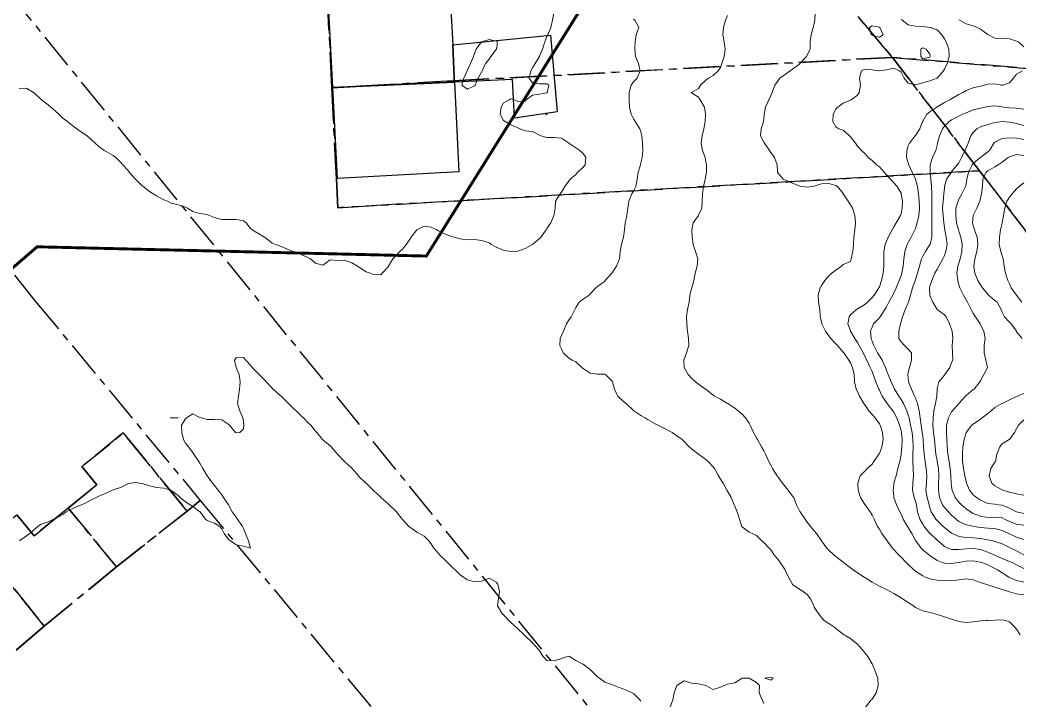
# Model space of a CAD drawing. Header units: centimetres. Extents: x 0 to 642158, y -847 to 649707.
# Drawn here: x 616694.3 to 616763.5, y 621038.7 to 621085.8 of the extents above; entities that cross this region are included whole.
import ezdxf

# ---------------------------------------------------------------- set-up
doc = ezdxf.new("R2010")
doc.units = ezdxf.units.CM
doc.header["$MEASUREMENT"] = 0
doc.linetypes.add('CENTERX2', pattern=[4, 2.5, -0.5, 0.5, -0.5])
doc.layers.add('MEV_layout inondation', color=5, linetype='Continuous', lineweight=15)
doc.layers.add('WAL_topographie 0.5', color=253, linetype='Continuous', lineweight=20)
doc.layers.add('SPW_batiments', color=7, linetype='Continuous')
doc.layers.add('SPW_parcellaire cadastral', color=7, linetype='CENTERX2', lineweight=25, true_color=0xff0542)

msp = doc.modelspace()

# ---------------------------------------------------------------- linework, layer by layer
at = {"layer": 'MEV_layout inondation', "const_width": 0.2}
msp.add_lwpolyline([(616900.942, 621085.199), (616869.556, 621081.82), (616818.373, 621077.958), (616791.092, 621080.131), (616754.688, 621092.309), (616742.718, 621101.924), (616722.412, 621069.444), (616695.48, 621070.085), (616668.547, 621046.793), (616701.256, 620999.929), (616753.203, 621003.561), (616805.513, 621043.508), (616905.775, 621054.403)], dxfattribs=at)
at = {"layer": 'SPW_batiments'}
for points in [[(616724.231, 621084.042), (616724.345, 621081.758), (616724.36, 621081.463), (616715.938, 621081.099), (616715.628, 621087.33), (616724.046, 621087.764), (616724.231, 621084.042)], [(616731.451, 621079.427), (616728.518, 621078.976), (616728.368, 621081.659), (616724.36, 621081.463), (616724.345, 621081.758), (616724.231, 621084.042), (616731, 621084.709), (616731.451, 621079.427)], [(616724.669, 621075.259), (616716.252, 621074.808), (616715.938, 621081.099), (616724.36, 621081.463), (616724.669, 621075.259)]]:
    msp.add_lwpolyline(points, dxfattribs=at)
at = {"layer": 'SPW_parcellaire cadastral'}
for points in [[(616847.565, 621061.691), (616828.917, 621060.539), (616808.973, 621071.951), (616779.19, 621081.167), (616754.653, 621083.181), (616749.683, 621089.067), (616744.793, 621094.859), (616737.834, 621103.1), (616737.636, 621103.336), (616732.916, 621108.926), (616728.3, 621114.393), (616727.627, 621115.19), (616722.948, 621120.732), (616722.671, 621121.06), (616772.42, 621142.06), (616847.565, 621061.691)], [(616715.263, 621093.336), (616715.563, 621087.308), (616715.873, 621081.077), (616716.186, 621074.786), (616716.286, 621072.789), (616760.686, 621075.337), (616770.879, 621062.083), (616773.292, 621059.129), (616779.255, 621051.859), (616773.908, 621030.944), (616772.263, 621024.51), (616770.866, 621019.044), (616769.271, 621012.806), (616767.739, 621006.814), (616766.157, 621000.627), (616765.689, 620998.794), (616662.71, 621125.629)], [(616715.563, 621087.308), (616723.98, 621087.742), (616749.683, 621089.067), (616754.653, 621083.181), (616724.288, 621081.56), (616715.873, 621081.077), (616715.563, 621087.308)], [(616760.686, 621075.337), (616716.286, 621072.789), (616716.186, 621074.786), (616715.873, 621081.077), (616724.288, 621081.56), (616754.653, 621083.181), (616760.686, 621075.337)], [(616770.879, 621062.083), (616760.686, 621075.337), (616754.653, 621083.181), (616779.19, 621081.167), (616808.973, 621071.951), (616799.149, 621066.556), (616793.149, 621058.234), (616770.879, 621062.083)], [(616693.907, 621068.119), (616695.355, 621066.333), (616706.773, 621052.541), (616705.855, 621051.814), (616701.443, 621057.214), (616698.586, 621054.887), (616699.603, 621053.637), (616697.625, 621052.017), (616695.287, 621050.104), (616694.067, 621051.543)], [(616697.625, 621052.017), (616699.603, 621053.637), (616698.586, 621054.887), (616701.443, 621057.214), (616705.855, 621051.814), (616700.978, 621047.956), (616697.625, 621052.017)], [(616695.979, 621043.859), (616700.978, 621047.956), (616705.855, 621051.814), (616706.773, 621052.541), (616723.084, 621032.837), (616721.989, 621031.941), (616717.259, 621037.756), (616714.371, 621035.373), (616715.354, 621034.173), (616713.4, 621032.563), (616711.104, 621030.672), (616710.204, 621031.772), (616707.551, 621029.606), (616704.204, 621026.871), (616705.122, 621025.738), (616703.098, 621024.092), (616700.475, 621021.956), (616699.575, 621023.023), (616696.72, 621020.747), (616685.113, 621035.099), (616690.983, 621039.603), (616695.979, 621043.859)], [(616697.625, 621052.017), (616700.978, 621047.956), (616695.979, 621043.859), (616691.418, 621049.487), (616694.067, 621051.543), (616695.287, 621050.104), (616697.625, 621052.017)], [(616695.979, 621043.859), (616690.983, 621039.603), (616687.296, 621044.172), (616689.284, 621045.797), (616688.247, 621047.045), (616691.418, 621049.487), (616695.979, 621043.859)]]:
    msp.add_lwpolyline(points, dxfattribs=at)
at = {"layer": 'WAL_topographie 0.5'}
for points in [[(616731.221, 621086.25), (616731.142, 621085.75), (616731.026, 621085.25), (616730.821, 621084.75), (616730.75, 621084.617), (616730.611, 621084.25), (616730.444, 621083.75), (616730.25, 621083.267), (616730.242, 621083.25), (616729.936, 621082.75), (616729.75, 621082.462), (616729.633, 621082.25), (616729.514, 621081.75), (616729.75, 621081.423), (616730.25, 621081.356), (616730.75, 621081.358), (616730.891, 621081.25), (616730.766, 621080.75), (616730.75, 621080.731), (616730.25, 621080.634), (616729.75, 621080.565), (616729.325, 621080.25), (616729.25, 621080.15), (616728.75, 621080.125), (616728.5, 621080.25), (616728.25, 621080.317), (616728.142, 621080.25), (616727.75, 621080.034), (616727.588, 621079.75), (616727.523, 621079.25), (616727.75, 621078.825), (616727.867, 621078.75), (616728.25, 621078.525), (616728.75, 621078.313), (616728.883, 621078.25), (616729.25, 621078.109), (616729.75, 621078.047), (616730.25, 621077.808), (616730.329, 621077.75), (616730.75, 621077.644), (616731.25, 621077.637), (616731.75, 621077.585), (616732.25, 621077.262), (616732.262, 621077.25), (616732.75, 621076.939), (616733.039, 621076.75), (616733.25, 621076.544), (616733.455, 621076.25), (616733.398, 621075.75), (616733.25, 621075.591), (616732.893, 621075.25), (616732.75, 621075.089), (616732.366, 621074.75), (616732.25, 621074.599), (616731.994, 621074.25), (616731.75, 621073.868), (616731.666, 621073.75), (616731.355, 621073.25), (616731.326, 621072.75), (616731.25, 621072.344), (616731.238, 621072.25), (616731.016, 621071.75), (616730.75, 621071.352), (616730.691, 621071.25), (616730.328, 621070.75), (616730.25, 621070.659), (616729.759, 621070.25), (616729.75, 621070.243), (616729.25, 621069.97), (616728.75, 621069.784), (616728.25, 621069.753), (616727.75, 621069.851), (616727.25, 621070.053), (616726.926, 621070.25), (616726.75, 621070.354), (616726.25, 621070.529), (616725.75, 621070.578), (616725.25, 621070.577), (616724.75, 621070.644), (616724.333, 621070.75), (616724.25, 621070.776), (616723.75, 621070.928), (616723.25, 621071.18), (616723.137, 621071.25), (616722.75, 621071.45), (616722.25, 621071.504), (616721.75, 621071.258), (616721.741, 621071.25), (616721.365, 621070.75), (616721.25, 621070.567), (616721.018, 621070.25), (616720.75, 621069.926), (616720.568, 621069.75), (616720.25, 621069.422), (616720.088, 621069.25), (616719.797, 621068.75), (616719.75, 621068.685), (616719.35, 621068.25), (616719.25, 621068.136), (616718.75, 621068.172), (616718.522, 621068.25), (616718.25, 621068.353), (616717.75, 621068.667), (616717.646, 621068.75), (616717.25, 621068.982), (616716.75, 621069.15), (616716.25, 621069.143), (616715.75, 621069.194), (616715.25, 621068.821), (616714.75, 621068.959), (616714.4, 621069.25), (616714.25, 621069.329), (616713.75, 621069.558), (616713.25, 621069.73), (616713.178, 621069.75), (616712.75, 621069.95), (616712.25, 621070.155), (616711.964, 621070.25), (616711.75, 621070.329), (616711.25, 621070.734), (616711.224, 621070.75), (616710.75, 621071.023), (616710.355, 621071.25), (616710.25, 621071.345), (616709.935, 621071.75), (616709.75, 621071.882), (616709.25, 621071.98), (616708.75, 621071.963), (616708.25, 621071.963), (616707.75, 621072.118), (616707.417, 621072.25), (616707.25, 621072.316), (616706.75, 621072.393), (616706.25, 621072.529), (616705.893, 621072.75), (616705.75, 621072.827), (616705.25, 621072.994), (616704.75, 621073.108), (616704.5, 621073.25), (616704.25, 621073.34), (616703.75, 621073.6), (616703.511, 621073.75), (616703.25, 621073.897), (616702.817, 621074.25), (616702.75, 621074.309), (616702.296, 621074.75), (616702.25, 621074.808), (616701.854, 621075.25), (616701.75, 621075.378), (616701.409, 621075.75), (616701.25, 621075.94), (616700.922, 621076.25), (616700.75, 621076.39), (616700.25, 621076.669), (616700.118, 621076.75), (616699.75, 621077.019), (616699.489, 621077.25), (616699.25, 621077.484), (616698.952, 621077.75), (616698.75, 621077.879), (616698.25, 621078.224), (616698.219, 621078.25), (616697.75, 621078.619), (616697.587, 621078.75), (616697.25, 621078.982), (616696.986, 621079.25), (616696.75, 621079.46), (616696.424, 621079.75), (616696.25, 621079.908), (616695.785, 621080.25), (616695.75, 621080.278), (616695.25, 621080.743), (616695.239, 621080.75), (616694.75, 621081.047), (616694.25, 621081.031)], [(616743.25, 621086.068), (616743.104, 621085.75), (616742.966, 621085.25), (616742.933, 621084.75), (616743.005, 621084.25), (616743.08, 621083.75), (616743.007, 621083.25), (616742.862, 621082.75), (616742.75, 621082.472), (616742.601, 621082.25), (616742.25, 621081.937), (616741.939, 621081.75), (616741.75, 621081.617), (616741.388, 621081.25), (616741.25, 621081.025), (616740.75, 621080.765), (616740.738, 621080.75), (616740.75, 621080.727), (616741.25, 621080.426), (616741.361, 621080.25), (616741.65, 621079.75), (616741.72, 621079.25), (616741.709, 621078.75), (616741.616, 621078.25), (616741.483, 621077.75), (616741.421, 621077.25), (616741.51, 621076.75), (616741.694, 621076.25), (616741.75, 621075.99), (616741.795, 621075.75), (616741.789, 621075.25), (616741.75, 621075.012), (616741.697, 621074.75), (616741.582, 621074.25), (616741.518, 621073.75), (616741.503, 621073.25), (616741.458, 621072.75), (616741.25, 621072.277), (616741.23, 621072.25), (616740.875, 621071.75), (616740.783, 621071.25), (616740.81, 621070.75), (616740.872, 621070.25), (616741.023, 621069.75), (616741.186, 621069.25), (616741.152, 621068.75), (616741.011, 621068.25), (616740.912, 621067.75), (616740.771, 621067.25), (616740.75, 621067.182), (616740.648, 621066.75), (616740.583, 621066.25), (616740.472, 621065.75), (616740.4, 621065.25), (616740.438, 621064.75), (616740.478, 621064.25), (616740.554, 621063.75), (616740.571, 621063.25), (616740.409, 621062.75), (616740.25, 621062.313), (616740.232, 621062.25), (616740.25, 621061.75), (616740.25, 621061.75), (616740.532, 621061.25), (616740.75, 621061.007), (616741.04, 621060.75), (616741.25, 621060.595), (616741.733, 621060.25), (616741.75, 621060.236), (616742.25, 621059.819), (616742.354, 621059.75), (616742.75, 621059.56), (616743.25, 621059.26), (616743.267, 621059.25), (616743.75, 621058.932), (616743.985, 621058.75), (616744.25, 621058.507), (616744.487, 621058.25), (616744.75, 621057.888), (616744.81, 621057.75), (616745.037, 621057.25), (616745.25, 621056.878), (616745.311, 621056.75), (616745.601, 621056.25), (616745.75, 621055.978), (616745.874, 621055.75), (616746.112, 621055.25), (616746.25, 621054.983), (616746.36, 621054.75), (616746.68, 621054.25), (616746.75, 621054.152), (616747.054, 621053.75), (616747.25, 621053.485), (616747.446, 621053.25), (616747.75, 621052.853), (616747.823, 621052.75), (616748.025, 621052.25), (616748.25, 621051.778), (616748.266, 621051.75), (616748.608, 621051.25), (616748.75, 621051.046), (616748.98, 621050.75), (616749.25, 621050.438), (616749.394, 621050.25), (616749.75, 621049.762), (616749.758, 621049.75), (616750.121, 621049.25), (616750.25, 621049.11), (616750.655, 621048.75), (616750.75, 621048.673), (616751.25, 621048.272), (616751.28, 621048.25), (616751.75, 621047.875), (616751.947, 621047.75), (616752.25, 621047.55), (616752.691, 621047.25), (616752.75, 621047.21), (616753.25, 621046.885), (616753.5, 621046.75), (616753.75, 621046.622), (616754.25, 621046.383), (616754.496, 621046.25), (616754.75, 621046.122), (616755.25, 621045.805), (616755.342, 621045.75), (616755.75, 621045.487), (616756.104, 621045.25), (616756.25, 621045.137), (616756.75, 621044.921), (616757.25, 621044.798), (616757.426, 621044.75), (616757.75, 621044.653), (616758.25, 621044.505), (616758.75, 621044.329), (616759.03, 621044.25), (616759.25, 621044.183), (616759.75, 621044.105), (616760.25, 621044.142), (616760.75, 621044.23), (616761.125, 621044.25), (616761.25, 621044.256), (616761.75, 621044.258), (616762.25, 621044.299), (616762.464, 621044.25), (616762.75, 621044.142), (616763.153, 621043.75), (616763.25, 621043.637), (616763.495, 621043.25)], [(616749.308, 621086.25), (616749.296, 621085.75), (616749.25, 621085.531), (616749.174, 621085.25), (616749.042, 621084.75), (616748.973, 621084.25), (616748.953, 621083.75), (616748.75, 621083.363), (616748.701, 621083.25), (616748.259, 621082.75), (616748.25, 621082.741), (616747.75, 621082.369), (616747.581, 621082.25), (616747.25, 621082.024), (616746.872, 621081.75), (616746.75, 621081.586), (616746.527, 621081.25), (616746.324, 621080.75), (616746.25, 621080.556), (616746.116, 621080.25), (616745.872, 621079.75), (616745.788, 621079.25), (616745.75, 621078.932), (616745.731, 621078.75), (616745.582, 621078.25), (616745.52, 621077.75), (616745.75, 621077.323), (616745.796, 621077.25), (616746.16, 621076.75), (616746.25, 621076.602), (616746.508, 621076.25), (616746.683, 621075.75), (616746.706, 621075.25), (616746.75, 621075.179), (616747.107, 621074.75), (616747.25, 621074.7), (616747.75, 621074.476), (616748.25, 621074.282), (616748.417, 621074.25), (616748.75, 621074.208), (616749.083, 621074.25), (616749.25, 621074.277), (616749.75, 621074.433), (616750.25, 621074.467), (616750.75, 621074.33), (616750.866, 621074.25), (616751.25, 621073.76), (616751.257, 621073.75), (616751.597, 621073.25), (616751.75, 621072.975), (616751.886, 621072.75), (616752.06, 621072.25), (616752.1, 621071.75), (616752.044, 621071.25), (616751.991, 621070.75), (616751.951, 621070.25), (616751.925, 621069.75), (616751.804, 621069.25), (616751.75, 621069.075), (616751.25, 621068.871), (616751.131, 621068.75), (616750.75, 621068.479), (616750.475, 621068.25), (616750.25, 621068.078), (616749.972, 621067.75), (616749.75, 621067.399), (616749.665, 621067.25), (616749.521, 621066.75), (616749.542, 621066.25), (616749.634, 621065.75), (616749.658, 621065.25), (616749.75, 621064.921), (616749.783, 621064.75), (616750.024, 621064.25), (616750.25, 621063.936), (616750.386, 621063.75), (616750.75, 621063.373), (616750.861, 621063.25), (616751.25, 621062.809), (616751.294, 621062.75), (616751.639, 621062.25), (616751.75, 621062.066), (616751.886, 621061.75), (616752, 621061.25), (616752.022, 621060.75), (616752.147, 621060.25), (616752.25, 621060.083), (616752.374, 621059.75), (616752.67, 621059.25), (616752.75, 621059.152), (616753.031, 621058.75), (616753.25, 621058.487), (616753.459, 621058.25), (616753.75, 621057.836), (616753.801, 621057.75), (616753.979, 621057.25), (616754.017, 621056.75), (616753.914, 621056.25), (616753.75, 621055.791), (616753.718, 621055.75), (616753.365, 621055.25), (616753.25, 621055.05), (616752.913, 621054.75), (616752.75, 621054.572), (616752.435, 621054.25), (616752.262, 621053.75), (616752.285, 621053.25), (616752.447, 621052.75), (616752.75, 621052.266), (616752.759, 621052.25), (616753.106, 621051.75), (616753.25, 621051.528), (616753.391, 621051.25), (616753.633, 621050.75), (616753.75, 621050.571), (616753.933, 621050.25), (616754.25, 621049.821), (616754.293, 621049.75), (616754.656, 621049.25), (616754.75, 621049.151), (616755.119, 621048.75), (616755.25, 621048.626), (616755.608, 621048.25), (616755.75, 621048.119), (616756.132, 621047.75), (616756.25, 621047.646), (616756.75, 621047.322), (616756.931, 621047.25), (616757.25, 621047.128), (616757.75, 621047.041), (616758.25, 621047.007), (616758.75, 621046.998), (616759.25, 621047.057), (616759.75, 621047.117), (616760.25, 621047.052), (616760.75, 621046.864), (616761.093, 621046.75), (616761.25, 621046.704), (616761.75, 621046.552), (616762.25, 621046.383), (616762.688, 621046.25), (616762.75, 621046.23), (616763.25, 621046.085), (616763.75, 621046.02)], [(616736.75, 621085.813), (616736.831, 621085.75), (616737.107, 621085.25), (616736.937, 621084.75), (616736.847, 621084.25), (616736.823, 621083.75), (616736.881, 621083.25), (616737.095, 621082.75), (616737.213, 621082.25), (616736.985, 621081.75), (616736.75, 621081.48), (616736.573, 621081.25), (616736.44, 621080.75), (616736.437, 621080.25), (616736.459, 621079.75), (616736.591, 621079.25), (616736.75, 621078.924), (616736.867, 621078.75), (616737.173, 621078.25), (616737.25, 621078.023), (616737.314, 621077.75), (616737.376, 621077.25), (616737.379, 621076.75), (616737.333, 621076.25), (616737.25, 621075.9), (616737.216, 621075.75), (616737.062, 621075.25), (616736.994, 621074.75), (616736.895, 621074.25), (616736.75, 621073.93), (616736.63, 621073.75), (616736.409, 621073.25), (616736.34, 621072.75), (616736.273, 621072.25), (616736.25, 621072.118), (616736.164, 621071.75), (616736.119, 621071.25), (616736.057, 621070.75), (616735.917, 621070.25), (616735.826, 621069.75), (616735.762, 621069.25), (616735.75, 621069.208), (616735.57, 621068.75), (616735.25, 621068.263), (616735.239, 621068.25), (616734.79, 621067.75), (616734.75, 621067.698), (616734.25, 621067.336), (616734.139, 621067.25), (616733.75, 621066.83), (616733.679, 621066.75), (616733.25, 621066.464), (616732.977, 621066.25), (616732.75, 621065.893), (616732.677, 621065.75), (616732.426, 621065.25), (616732.25, 621064.99), (616732.11, 621064.75), (616731.901, 621064.25), (616731.75, 621063.94), (616731.668, 621063.75), (616731.648, 621063.25), (616731.75, 621063.019), (616731.885, 621062.75), (616732.25, 621062.404), (616732.493, 621062.25), (616732.75, 621062.12), (616733.161, 621061.75), (616733.25, 621061.667), (616733.75, 621061.346), (616734.25, 621061.281), (616734.75, 621061.279), (616734.811, 621061.25), (616735.25, 621060.824), (616735.282, 621060.75), (616735.425, 621060.25), (616735.669, 621059.75), (616735.75, 621059.657), (616736.203, 621059.25), (616736.25, 621059.216), (616736.75, 621058.771), (616736.776, 621058.75), (616737.25, 621058.41), (616737.543, 621058.25), (616737.75, 621058.115), (616738.25, 621057.846), (616738.423, 621057.75), (616738.75, 621057.597), (616739.25, 621057.346), (616739.428, 621057.25), (616739.75, 621057.012), (616740.12, 621056.75), (616740.25, 621056.627), (616740.587, 621056.25), (616740.75, 621056.104), (616741.229, 621055.75), (616741.25, 621055.736), (616741.75, 621055.384), (616741.901, 621055.25), (616742.25, 621054.86), (616742.341, 621054.75), (616742.621, 621054.25), (616742.75, 621054.026), (616742.934, 621053.75), (616743.208, 621053.25), (616743.25, 621053.189), (616743.493, 621052.75), (616743.718, 621052.25), (616743.75, 621052.15), (616743.919, 621051.75), (616744.069, 621051.25), (616744.227, 621050.75), (616744.25, 621050.712), (616744.75, 621050.361), (616744.969, 621050.25), (616745.25, 621050.116), (616745.627, 621049.75), (616745.75, 621049.634), (616746.129, 621049.25), (616746.25, 621049.121), (616746.493, 621048.75), (616746.75, 621048.464), (616746.896, 621048.25), (616747.224, 621047.75), (616747.25, 621047.688), (616747.463, 621047.25), (616747.736, 621046.75), (616747.75, 621046.734), (616748.25, 621046.386), (616748.483, 621046.25), (616748.75, 621046.045), (616748.996, 621045.75), (616749.209, 621045.25), (616749.25, 621045.171), (616749.526, 621044.75), (616749.75, 621044.463), (616749.941, 621044.25), (616750.25, 621044.044), (616750.679, 621043.75), (616750.75, 621043.7), (616751.25, 621043.298), (616751.328, 621043.25), (616751.75, 621042.995), (616752.055, 621042.75), (616752.25, 621042.601), (616752.57, 621042.25), (616752.75, 621042.017), (616752.952, 621041.75), (616753.246, 621041.25), (616753.25, 621041.242), (616753.471, 621040.75), (616753.636, 621040.25), (616753.679, 621039.75), (616753.534, 621039.25), (616753.25, 621038.796), (616753.196, 621038.75), (616752.804, 621038.25)], [(616755.25, 621085.81), (616755.327, 621085.75), (616755.75, 621085.439), (616756.25, 621085.35), (616756.75, 621085.313), (616757.25, 621085.259), (616757.283, 621085.25), (616757.75, 621085.077), (616758.08, 621084.75), (616758.25, 621084.467), (616758.376, 621084.25), (616758.566, 621083.75), (616758.575, 621083.25), (616758.441, 621082.75), (616758.25, 621082.378), (616758.181, 621082.25), (616757.75, 621081.752), (616757.746, 621081.75), (616757.25, 621081.552), (616756.75, 621081.417), (616756.25, 621081.277), (616755.75, 621081.395), (616755.466, 621081.75), (616755.25, 621082.162), (616755.14, 621082.25), (616754.75, 621082.435), (616754.25, 621082.321), (616753.767, 621082.25), (616753.75, 621082.247), (616753.735, 621082.25), (616753.25, 621082.327), (616752.75, 621082.358), (616752.524, 621082.25), (616752.383, 621081.75), (616752.448, 621081.25), (616752.357, 621080.75), (616752.25, 621080.574), (616751.804, 621080.25), (616751.75, 621080.216), (616751.25, 621080.013), (616750.888, 621079.75), (616750.75, 621079.612), (616750.559, 621079.25), (616750.526, 621078.75), (616750.75, 621078.375), (616750.958, 621078.25), (616751.25, 621078.147), (616751.685, 621077.75), (616751.75, 621077.682), (616752.09, 621077.25), (616752.25, 621077.036), (616752.512, 621076.75), (616752.75, 621076.527), (616752.975, 621076.25), (616753.25, 621076.059), (616753.559, 621075.75), (616753.75, 621075.61), (616754.077, 621075.25), (616754.25, 621075.07), (616754.527, 621074.75), (616754.75, 621074.5), (616754.99, 621074.25), (616755.25, 621073.803), (616755.27, 621073.75), (616755.343, 621073.25), (616755.336, 621072.75), (616755.25, 621072.392), (616755.206, 621072.25), (616754.922, 621071.75), (616754.75, 621071.464), (616754.629, 621071.25), (616754.362, 621070.75), (616754.25, 621070.482), (616754.155, 621070.25), (616754.068, 621069.75), (616754.063, 621069.25), (616754.053, 621068.75), (616754.01, 621068.25), (616753.903, 621067.75), (616753.75, 621067.319), (616753.72, 621067.25), (616753.382, 621066.75), (616753.25, 621066.578), (616752.942, 621066.25), (616752.75, 621066.084), (616752.25, 621065.789), (616752.181, 621065.75), (616751.75, 621065.381), (616751.658, 621065.25), (616751.581, 621064.75), (616751.75, 621064.289), (616751.762, 621064.25), (616752.056, 621063.75), (616752.25, 621063.464), (616752.365, 621063.25), (616752.627, 621062.75), (616752.75, 621062.505), (616752.879, 621062.25), (616753.124, 621061.75), (616753.25, 621061.453), (616753.332, 621061.25), (616753.51, 621060.75), (616753.714, 621060.25), (616753.75, 621060.172), (616753.954, 621059.75), (616754.25, 621059.322), (616754.301, 621059.25), (616754.687, 621058.75), (616754.75, 621058.659), (616754.961, 621058.25), (616755.152, 621057.75), (616755.25, 621057.371), (616755.275, 621057.25), (616755.328, 621056.75), (616755.315, 621056.25), (616755.258, 621055.75), (616755.25, 621055.701), (616755.159, 621055.25), (616755.04, 621054.75), (616754.904, 621054.25), (616754.764, 621053.75), (616754.75, 621053.617), (616754.706, 621053.25), (616754.75, 621052.871), (616754.764, 621052.75), (616754.939, 621052.25), (616755.172, 621051.75), (616755.25, 621051.603), (616755.407, 621051.25), (616755.708, 621050.75), (616755.75, 621050.684), (616755.99, 621050.25), (616756.25, 621049.784), (616756.27, 621049.75), (616756.643, 621049.25), (616756.75, 621049.131), (616757.241, 621048.75), (616757.25, 621048.744), (616757.75, 621048.404), (616758.107, 621048.25), (616758.25, 621048.203), (616758.75, 621048.179), (616759.217, 621048.25), (616759.25, 621048.254), (616759.75, 621048.339), (616760.25, 621048.374), (616760.75, 621048.285), (616760.846, 621048.25), (616761.25, 621048.083), (616761.75, 621047.848), (616761.929, 621047.75), (616762.25, 621047.547), (616762.713, 621047.25), (616762.75, 621047.229), (616763.25, 621047.009), (616763.75, 621046.9)], [(616754.008, 621084.75), (616753.75, 621084.582), (616753.25, 621084.711), (616753.185, 621084.75), (616753.065, 621085.25), (616753.25, 621085.354), (616753.75, 621085.269), (616753.777, 621085.25), (616754.008, 621084.75)], [(616759.25, 621085.789), (616759.297, 621085.75), (616759.75, 621085.513), (616760.25, 621085.365), (616760.522, 621085.25), (616760.75, 621085.135), (616761.25, 621084.775), (616761.312, 621084.75), (616761.75, 621084.508), (616762.25, 621084.482), (616762.75, 621084.455), (616763.25, 621084.314), (616763.388, 621084.25), (616763.75, 621083.914)], [(616725.78, 621081.25), (616725.75, 621081.216), (616725.25, 621080.991), (616724.873, 621081.25), (616725.01, 621081.75), (616725.223, 621082.25), (616725.25, 621082.299), (616725.473, 621082.75), (616725.674, 621083.25), (616725.75, 621083.462), (616725.852, 621083.75), (616726.223, 621084.25), (616726.25, 621084.264), (616726.75, 621084.421), (616727.25, 621084.299), (616727.331, 621084.25), (616727.264, 621083.75), (616727.25, 621083.733), (616726.878, 621083.25), (616726.75, 621083.06), (616726.507, 621082.75), (616726.264, 621082.25), (616726.25, 621082.217), (616725.984, 621081.75), (616725.78, 621081.25)], [(616757.276, 621083.25), (616757.25, 621083.203), (616756.75, 621083.08), (616756.621, 621083.25), (616756.629, 621083.75), (616756.75, 621083.844), (616757, 621083.75), (616757.25, 621083.401), (616757.276, 621083.25)], [(616763.665, 621082.25), (616763.25, 621082.011), (616763.043, 621081.75), (616762.75, 621081.423), (616762.264, 621081.25), (616762.25, 621081.247), (616762.231, 621081.25), (616761.75, 621081.349), (616761.25, 621081.323), (616761.011, 621081.25), (616760.75, 621081.191), (616760.25, 621081.068), (616759.75, 621080.893), (616759.516, 621080.75), (616759.25, 621080.618), (616758.75, 621080.318), (616758.634, 621080.25), (616758.25, 621080.053), (616757.75, 621079.76), (616757.734, 621079.75), (616757.25, 621079.417), (616757.043, 621079.25), (616756.75, 621078.772), (616756.736, 621078.75), (616756.547, 621078.25), (616756.25, 621077.787), (616756.224, 621077.75), (616755.836, 621077.25), (616755.75, 621077.057), (616755.643, 621076.75), (616755.635, 621076.25), (616755.75, 621075.897), (616755.783, 621075.75), (616756.011, 621075.25), (616756.25, 621074.766), (616756.256, 621074.75), (616756.383, 621074.25), (616756.458, 621073.75), (616756.507, 621073.25), (616756.524, 621072.75), (616756.489, 621072.25), (616756.376, 621071.75), (616756.25, 621071.345), (616756.209, 621071.25), (616755.963, 621070.75), (616755.75, 621070.388), (616755.68, 621070.25), (616755.506, 621069.75), (616755.452, 621069.25), (616755.406, 621068.75), (616755.298, 621068.25), (616755.25, 621068.106), (616755.13, 621067.75), (616754.907, 621067.25), (616754.75, 621066.912), (616754.676, 621066.75), (616754.402, 621066.25), (616754.25, 621065.938), (616754.141, 621065.75), (616753.813, 621065.25), (616753.75, 621065.172), (616753.357, 621064.75), (616753.25, 621064.525), (616753.15, 621064.25), (616753.187, 621063.75), (616753.25, 621063.57), (616753.361, 621063.25), (616753.634, 621062.75), (616753.75, 621062.55), (616753.942, 621062.25), (616754.17, 621061.75), (616754.25, 621061.537), (616754.365, 621061.25), (616754.56, 621060.75), (616754.75, 621060.348), (616754.798, 621060.25), (616755.105, 621059.75), (616755.25, 621059.534), (616755.422, 621059.25), (616755.654, 621058.75), (616755.75, 621058.45), (616755.805, 621058.25), (616755.914, 621057.75), (616756.011, 621057.25), (616756.075, 621056.75), (616756.09, 621056.25), (616756.076, 621055.75), (616756.065, 621055.25), (616756.089, 621054.75), (616756.11, 621054.25), (616756.06, 621053.75), (616756.042, 621053.25), (616756.161, 621052.75), (616756.25, 621052.494), (616756.318, 621052.25), (616756.393, 621051.75), (616756.547, 621051.25), (616756.75, 621050.903), (616756.853, 621050.75), (616757.25, 621050.255), (616757.256, 621050.25), (616757.75, 621049.81), (616757.819, 621049.75), (616758.25, 621049.366), (616758.488, 621049.25), (616758.75, 621049.153), (616759.25, 621049.145), (616759.75, 621049.197), (616760.25, 621049.224), (616760.75, 621049.147), (616761.25, 621048.976), (616761.75, 621048.764), (616761.783, 621048.75), (616762.25, 621048.543), (616762.75, 621048.327), (616762.934, 621048.25), (616763.25, 621048.096), (616763.75, 621047.834)], [(616763.75, 621079.597), (616763.25, 621079.67), (616762.75, 621079.7), (616762.324, 621079.75), (616762.25, 621079.76), (616761.75, 621079.831), (616761.25, 621079.792), (616761.077, 621079.75), (616760.75, 621079.666), (616760.25, 621079.544), (616759.75, 621079.358), (616759.515, 621079.25), (616759.25, 621079.114), (616758.75, 621078.867), (616758.572, 621078.75), (616758.25, 621078.433), (616758.116, 621078.25), (616757.905, 621077.75), (616757.782, 621077.25), (616757.75, 621077.115), (616757.666, 621076.75), (616757.435, 621076.25), (616757.272, 621075.75), (616757.272, 621075.25), (616757.311, 621074.75), (616757.351, 621074.25), (616757.385, 621073.75), (616757.379, 621073.25), (616757.375, 621072.75), (616757.391, 621072.25), (616757.386, 621071.75), (616757.381, 621071.25), (616757.372, 621070.75), (616757.257, 621070.25), (616757.25, 621070.236), (616756.943, 621069.75), (616756.75, 621069.429), (616756.663, 621069.25), (616756.524, 621068.75), (616756.4, 621068.25), (616756.25, 621067.83), (616756.22, 621067.75), (616756.041, 621067.25), (616755.912, 621066.75), (616755.77, 621066.25), (616755.75, 621066.203), (616755.54, 621065.75), (616755.343, 621065.25), (616755.25, 621064.914), (616755.209, 621064.75), (616755.109, 621064.25), (616755.1, 621063.75), (616755.25, 621063.503), (616755.5, 621063.25), (616755.75, 621063.012), (616755.976, 621062.75), (616755.979, 621062.25), (616755.826, 621061.75), (616755.75, 621061.403), (616755.727, 621061.25), (616755.75, 621061.03), (616755.779, 621060.75), (616755.973, 621060.25), (616756.193, 621059.75), (616756.25, 621059.608), (616756.386, 621059.25), (616756.506, 621058.75), (616756.579, 621058.25), (616756.651, 621057.75), (616756.722, 621057.25), (616756.75, 621056.964), (616756.773, 621056.75), (616756.804, 621056.25), (616756.845, 621055.75), (616756.917, 621055.25), (616757, 621054.75), (616757.038, 621054.25), (616757.008, 621053.75), (616756.977, 621053.25), (616757.054, 621052.75), (616757.189, 621052.25), (616757.25, 621052.03), (616757.347, 621051.75), (616757.664, 621051.25), (616757.75, 621051.154), (616758.165, 621050.75), (616758.25, 621050.673), (616758.75, 621050.278), (616758.803, 621050.25), (616759.25, 621050.062), (616759.75, 621049.992), (616760.25, 621049.97), (616760.75, 621049.913), (616761.25, 621049.826), (616761.61, 621049.75), (616761.75, 621049.716), (616762.25, 621049.535), (616762.75, 621049.3), (616762.847, 621049.25), (616763.25, 621049.054), (616763.75, 621048.796)], [(616730.776, 621079.25), (616730.75, 621079.205), (616730.656, 621079.25), (616730.75, 621079.283), (616730.776, 621079.25)], [(616763.75, 621078.474), (616763.25, 621078.601), (616762.75, 621078.71), (616762.25, 621078.743), (616761.75, 621078.671), (616761.25, 621078.539), (616760.75, 621078.382), (616760.502, 621078.25), (616760.25, 621077.986), (616760.083, 621077.75), (616759.889, 621077.25), (616759.75, 621076.939), (616759.678, 621076.75), (616759.43, 621076.25), (616759.25, 621075.902), (616759.139, 621075.75), (616758.75, 621075.266), (616758.735, 621075.25), (616758.406, 621074.75), (616758.265, 621074.25), (616758.25, 621074.138), (616758.218, 621073.75), (616758.157, 621073.25), (616758.122, 621072.75), (616758.161, 621072.25), (616758.217, 621071.75), (616758.25, 621071.426), (616758.271, 621071.25), (616758.368, 621070.75), (616758.44, 621070.25), (616758.36, 621069.75), (616758.25, 621069.483), (616758.137, 621069.25), (616757.867, 621068.75), (616757.75, 621068.545), (616757.594, 621068.25), (616757.379, 621067.75), (616757.25, 621067.362), (616757.222, 621067.25), (616757.242, 621066.75), (616757.25, 621066.721), (616757.449, 621066.25), (616757.747, 621065.75), (616757.75, 621065.746), (616758.25, 621065.383), (616758.372, 621065.25), (616758.61, 621064.75), (616758.75, 621064.391), (616758.796, 621064.25), (616758.84, 621063.75), (616758.796, 621063.25), (616758.814, 621062.75), (616758.83, 621062.25), (616758.75, 621062.08), (616758.617, 621061.75), (616758.277, 621061.25), (616758.25, 621061.21), (616757.86, 621060.75), (616757.75, 621060.297), (616757.741, 621060.25), (616757.739, 621059.75), (616757.636, 621059.25), (616757.521, 621058.75), (616757.463, 621058.25), (616757.458, 621057.75), (616757.5, 621057.25), (616757.558, 621056.75), (616757.602, 621056.25), (616757.659, 621055.75), (616757.75, 621055.301), (616757.76, 621055.25), (616757.852, 621054.75), (616757.875, 621054.25), (616757.845, 621053.75), (616757.833, 621053.25), (616757.916, 621052.75), (616758.118, 621052.25), (616758.25, 621052.052), (616758.525, 621051.75), (616758.75, 621051.532), (616759.058, 621051.25), (616759.25, 621051.099), (616759.75, 621050.854), (616760.25, 621050.757), (616760.294, 621050.75), (616760.75, 621050.682), (616761.25, 621050.629), (616761.75, 621050.597), (616762.25, 621050.465), (616762.71, 621050.25), (616762.75, 621050.23), (616763.25, 621050.008), (616763.75, 621049.851)], [(616763.75, 621077.51), (616763.25, 621077.591), (616762.75, 621077.616), (616762.25, 621077.562), (616761.75, 621077.32), (616761.676, 621077.25), (616761.361, 621076.75), (616761.25, 621076.642), (616760.75, 621076.262), (616760.737, 621076.25), (616760.25, 621075.85), (616760.175, 621075.75), (616759.927, 621075.25), (616759.812, 621074.75), (616759.75, 621074.424), (616759.705, 621074.25), (616759.464, 621073.75), (616759.25, 621073.37), (616759.194, 621073.25), (616759.047, 621072.75), (616759.034, 621072.25), (616759.096, 621071.75), (616759.221, 621071.25), (616759.25, 621071.162), (616759.399, 621070.75), (616759.488, 621070.25), (616759.458, 621069.75), (616759.34, 621069.25), (616759.25, 621068.961), (616759.174, 621068.75), (616759.12, 621068.25), (616759.175, 621067.75), (616759.25, 621067.464), (616759.313, 621067.25), (616759.563, 621066.75), (616759.75, 621066.426), (616759.853, 621066.25), (616760.099, 621065.75), (616760.25, 621065.493), (616760.408, 621065.25), (616760.721, 621064.75), (616760.75, 621064.694), (616760.987, 621064.25), (616761.08, 621063.75), (616761.008, 621063.25), (616760.994, 621062.75), (616761.129, 621062.25), (616761.226, 621061.75), (616760.981, 621061.25), (616760.75, 621060.826), (616760.7, 621060.75), (616760.307, 621060.25), (616760.25, 621060.208), (616759.75, 621059.801), (616759.708, 621059.75), (616759.26, 621059.25), (616759.25, 621059.241), (616758.812, 621058.75), (616758.75, 621058.68), (616758.526, 621058.25), (616758.403, 621057.75), (616758.394, 621057.25), (616758.427, 621056.75), (616758.445, 621056.25), (616758.482, 621055.75), (616758.574, 621055.25), (616758.661, 621054.75), (616758.704, 621054.25), (616758.726, 621053.75), (616758.75, 621053.517), (616758.783, 621053.25), (616758.988, 621052.75), (616759.25, 621052.436), (616759.426, 621052.25), (616759.75, 621051.965), (616760.063, 621051.75), (616760.25, 621051.65), (616760.75, 621051.458), (616761.25, 621051.369), (616761.75, 621051.391), (616762.25, 621051.333), (616762.415, 621051.25), (616762.75, 621051.093), (616763.25, 621050.901), (616763.75, 621050.84)], [(616763.75, 621076.394), (616763.25, 621076.456), (616762.75, 621076.309), (616762.674, 621076.25), (616762.25, 621075.931), (616761.972, 621075.75), (616761.75, 621075.613), (616761.25, 621075.342), (616761.13, 621075.25), (616760.914, 621074.75), (616760.882, 621074.25), (616760.812, 621073.75), (616760.75, 621073.456), (616760.696, 621073.25), (616760.494, 621072.75), (616760.25, 621072.25), (616760.25, 621072.25), (616760.199, 621071.75), (616760.25, 621071.555), (616760.336, 621071.25), (616760.515, 621070.75), (616760.574, 621070.25), (616760.498, 621069.75), (616760.354, 621069.25), (616760.284, 621068.75), (616760.366, 621068.25), (616760.571, 621067.75), (616760.75, 621067.461), (616760.888, 621067.25), (616761.25, 621066.808), (616761.31, 621066.75), (616761.75, 621066.362), (616761.894, 621066.25), (616762.181, 621065.75), (616762.25, 621065.575), (616762.399, 621065.25), (616762.75, 621064.866), (616762.864, 621064.75), (616763.233, 621064.25), (616763.25, 621064.213), (616763.642, 621063.75)], [(616763.75, 621074.518), (616763.428, 621074.25), (616763.25, 621074.087), (616762.935, 621073.75), (616762.75, 621073.524), (616762.569, 621073.25), (616762.431, 621072.75), (616762.341, 621072.25), (616762.256, 621071.75), (616762.25, 621071.724), (616762.138, 621071.25), (616762.061, 621070.75), (616762.05, 621070.25), (616762.155, 621069.75), (616762.25, 621069.462), (616762.325, 621069.25), (616762.383, 621068.75), (616762.482, 621068.25), (616762.643, 621067.75), (616762.75, 621067.53), (616762.879, 621067.25), (616763.242, 621066.75), (616763.25, 621066.738), (616763.611, 621066.25)], [(616737.25, 621038.667), (616737.176, 621038.75), (616736.75, 621039.192), (616736.643, 621039.25), (616736.25, 621039.422), (616735.75, 621039.604), (616735.4, 621039.75), (616735.25, 621039.808), (616734.75, 621039.982), (616734.393, 621040.25), (616734.25, 621040.35), (616733.85, 621040.75), (616733.75, 621040.854), (616733.25, 621041.221), (616733.187, 621041.25), (616732.75, 621041.476), (616732.303, 621041.75), (616732.25, 621041.779), (616732.183, 621041.75), (616731.75, 621041.617), (616731.25, 621041.446), (616730.75, 621041.49), (616730.495, 621041.75), (616730.25, 621042.144), (616730.174, 621042.25), (616729.75, 621042.703), (616729.704, 621042.75), (616729.25, 621043.185), (616729.173, 621043.25), (616728.75, 621043.663), (616728.65, 621043.75), (616728.25, 621044.1), (616728.125, 621044.25), (616727.75, 621044.633), (616727.638, 621044.75), (616727.343, 621045.25), (616727.391, 621045.75), (616727.479, 621046.25), (616727.357, 621046.75), (616727.25, 621046.904), (616726.75, 621047.17), (616726.25, 621046.967), (616725.75, 621046.917), (616725.25, 621047.06), (616724.971, 621047.25), (616724.75, 621047.41), (616724.394, 621047.75), (616724.25, 621047.875), (616723.868, 621048.25), (616723.75, 621048.363), (616723.37, 621048.75), (616723.25, 621048.877), (616722.933, 621049.25), (616722.75, 621049.539), (616722.593, 621049.75), (616722.25, 621050.068), (616721.927, 621050.25), (616721.75, 621050.358), (616721.25, 621050.711), (616721.2, 621050.75), (616720.75, 621051.236), (616720.741, 621051.25), (616720.348, 621051.75), (616720.25, 621051.843), (616719.843, 621052.25), (616719.75, 621052.336), (616719.268, 621052.75), (616719.25, 621052.768), (616718.75, 621053.231), (616718.735, 621053.25), (616718.25, 621053.735), (616718.234, 621053.75), (616717.75, 621054.212), (616717.712, 621054.25), (616717.268, 621054.75), (616717.25, 621054.769), (616716.75, 621055.234), (616716.736, 621055.25), (616716.274, 621055.75), (616716.25, 621055.773), (616715.826, 621056.25), (616715.75, 621056.321), (616715.25, 621056.726), (616715.223, 621056.75), (616714.826, 621057.25), (616714.75, 621057.346), (616714.412, 621057.75), (616714.25, 621057.901), (616713.901, 621058.25), (616713.75, 621058.401), (616713.396, 621058.75), (616713.25, 621058.885), (616712.875, 621059.25), (616712.75, 621059.373), (616712.358, 621059.75), (616712.25, 621059.855), (616711.815, 621060.25), (616711.75, 621060.313), (616711.331, 621060.75), (616711.25, 621060.831), (616710.842, 621061.25), (616710.75, 621061.35), (616710.361, 621061.75), (616710.25, 621061.904), (616709.91, 621062.25), (616709.75, 621062.42), (616709.25, 621062.417), (616709.141, 621062.25), (616709.25, 621061.75), (616709.25, 621061.75), (616709.454, 621061.25), (616709.518, 621060.75), (616709.482, 621060.25), (616709.403, 621059.75), (616709.347, 621059.25), (616709.512, 621058.75), (616709.717, 621058.25), (616709.75, 621058), (616709.775, 621057.75), (616709.75, 621057.5), (616709.5, 621057.25), (616709.25, 621057.214), (616709.214, 621057.25), (616708.796, 621057.75), (616708.75, 621057.792), (616708.25, 621058.111), (616707.75, 621058.133), (616707.25, 621058.147), (616706.861, 621058.25), (616706.75, 621058.29), (616706.25, 621058.536), (616705.806, 621058.25), (616705.75, 621058.2), (616705.469, 621057.75), (616705.505, 621057.25), (616705.605, 621056.75), (616705.75, 621056.516), (616705.945, 621056.25), (616706.25, 621055.852), (616706.326, 621055.75), (616706.676, 621055.25), (616706.75, 621055.128), (616706.941, 621054.75), (616707.25, 621054.259), (616707.256, 621054.25), (616707.625, 621053.75), (616707.75, 621053.571), (616708, 621053.25), (616708.25, 621052.929), (616708.372, 621052.75), (616708.726, 621052.25), (616708.75, 621052.206), (616708.975, 621051.75), (616709.25, 621051.398), (616709.35, 621051.25), (616709.681, 621050.75), (616709.75, 621050.604), (616709.907, 621050.25), (616710.107, 621049.75), (616710.25, 621049.25), (616710.25, 621049.25), (616710.25, 621049.25), (616710.25, 621049.25), (616709.75, 621049.375), (616709.25, 621049.481), (616708.861, 621049.75), (616708.75, 621049.824), (616708.412, 621050.25), (616708.25, 621050.594), (616708.125, 621050.75), (616707.75, 621050.984), (616707.25, 621051.15), (616707.125, 621051.25), (616706.768, 621051.75), (616706.75, 621051.767), (616706.25, 621052.121), (616706.068, 621052.25), (616705.75, 621052.439), (616705.379, 621052.75), (616705.25, 621052.893), (616704.75, 621053.237), (616704.722, 621053.25), (616704.25, 621053.394), (616703.75, 621053.442), (616703.25, 621053.545), (616702.75, 621053.713), (616702.523, 621053.75), (616702.25, 621053.807), (616701.977, 621053.75), (616701.75, 621053.688), (616701.25, 621053.452), (616700.75, 621053.272), (616700.697, 621053.25), (616700.25, 621053.048), (616699.75, 621052.833), (616699.575, 621052.75), (616699.25, 621052.588), (616698.75, 621052.324), (616698.559, 621052.25), (616698.25, 621052.127), (616697.75, 621051.901), (616697.5, 621051.75), (616697.25, 621051.58), (616696.75, 621051.302), (616696.625, 621051.25), (616696.25, 621051.076), (616695.75, 621050.903), (616695.53, 621050.75), (616695.25, 621050.509), (616694.972, 621050.25), (616694.75, 621050.104), (616694.267, 621049.75)], [(616763.75, 621059.948), (616763.312, 621059.75), (616763.25, 621059.723), (616762.75, 621059.512), (616762.25, 621059.258), (616762.236, 621059.25), (616761.75, 621058.966), (616761.483, 621058.75), (616761.25, 621058.562), (616760.853, 621058.25), (616760.75, 621058.169), (616760.25, 621057.831), (616760.142, 621057.75), (616759.766, 621057.25), (616759.75, 621057.214), (616759.619, 621056.75), (616759.527, 621056.25), (616759.498, 621055.75), (616759.507, 621055.25), (616759.567, 621054.75), (616759.673, 621054.25), (616759.75, 621053.861), (616759.776, 621053.75), (616759.987, 621053.25), (616760.25, 621052.943), (616760.479, 621052.75), (616760.75, 621052.565), (616761.25, 621052.332), (616761.75, 621052.28), (616761.99, 621052.25), (616762.25, 621052.223), (616762.75, 621052.018), (616763.246, 621051.75), (616763.25, 621051.748), (616763.75, 621051.645)], [(616704.75, 621058.235), (616705.249, 621058.25), (616704.75, 621058.275), (616704.74, 621058.25), (616704.75, 621058.235)], [(616763.75, 621058.119), (616763.376, 621057.75), (616763.25, 621057.5), (616763.092, 621057.25), (616762.75, 621056.769), (616762.727, 621056.75), (616762.25, 621056.46), (616762.077, 621056.25), (616761.885, 621055.75), (616761.782, 621055.25), (616761.75, 621055.201), (616761.47, 621054.75), (616761.354, 621054.25), (616761.524, 621053.75), (616761.75, 621053.559), (616762.25, 621053.269), (616762.291, 621053.25), (616762.75, 621053.117), (616763.25, 621052.995), (616763.75, 621052.913)], [(616745.75, 621038.5), (616745.636, 621038.75), (616745.435, 621039.25), (616745.469, 621039.75), (616745.25, 621039.969), (616744.75, 621040.25), (616744.25, 621040.25), (616743.75, 621039.946), (616743.25, 621039.841), (616743.028, 621039.75), (616742.75, 621039.646), (616742.25, 621039.464), (616741.75, 621039.75), (616741.75, 621039.75), (616741.25, 621039.857), (616740.75, 621039.917), (616740.25, 621040.083), (616739.75, 621039.75), (616739.75, 621039.75), (616739.554, 621039.25), (616739.464, 621038.75), (616739.276, 621038.25)], [(616746.25, 621040.111), (616746.406, 621040.25), (616746.25, 621040.324), (616745.833, 621040.25), (616746.25, 621040.111)]]:
    msp.add_lwpolyline(points, dxfattribs=at)

doc.saveas('drawing.dxf')
